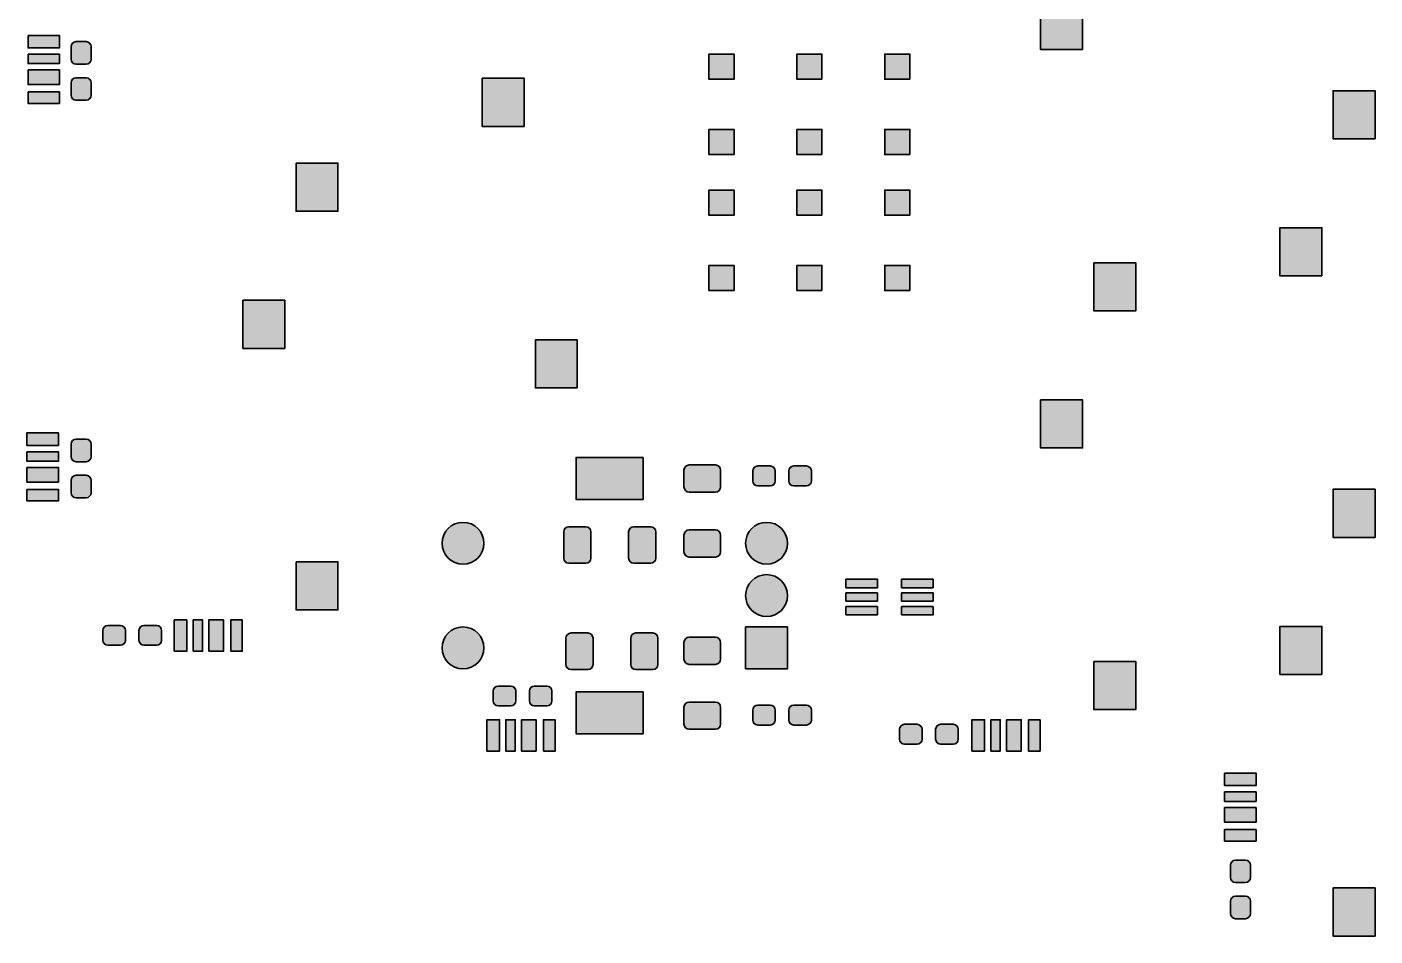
# Model space of a CAD drawing. Header units: inches. Extents: x 44 to 171, y 66 to 186.
# Drawn here: x 43.7 to 108, y 102.5 to 146 of the extents above; entities that cross this region are included whole.
import ezdxf

# ---------------------------------------------------------------- set-up
doc = ezdxf.new("R2010")
doc.units = ezdxf.units.IN
doc.header["$MEASUREMENT"] = 0
doc.layers.add('Layer 1', color=7, linetype='Continuous')

# ---------------------------------------------------------------- blocks, each defined once
blk = doc.blocks.new('block 42')
at = {"layer": 'Layer 1', "true_color": 0xffffff}
h = blk.add_hatch(color=7, dxfattribs=at)
h.dxf.hatch_style = 2
edge = h.paths.add_edge_path()
edge.add_spline(control_points=[(78.981, 122.309), (79.534, 122.309), (79.981, 121.861), (79.981, 121.309), (79.981, 120.756), (79.534, 120.309), (78.981, 120.309), (78.429, 120.309), (77.981, 120.756), (77.981, 121.309), (77.981, 121.861), (78.429, 122.309), (78.981, 122.309)], knot_values=[0, 0, 0, 0, 1, 1, 1, 2, 2, 2, 3, 3, 3, 4, 4, 4, 4], degree=3, periodic=1)
h = blk.add_hatch(color=7, dxfattribs=at)
h.dxf.hatch_style = 2
h.paths.add_polyline_path([(79.981, 117.309), (79.981, 115.309), (77.981, 115.309), (77.981, 117.309)])
at = {"layer": 'Layer 1', "color": 7, "lineweight": 35, "true_color": 0xffffff}
blk.add_lwpolyline([(79.981, 117.309), (79.981, 115.309), (77.981, 115.309), (77.981, 117.309), (79.981, 117.309)], dxfattribs=at)
blk.add_open_spline([(78.981, 122.309), (79.534, 122.309), (79.981, 121.861), (79.981, 121.309), (79.981, 120.756), (79.534, 120.309), (78.981, 120.309), (78.429, 120.309), (77.981, 120.756), (77.981, 121.309), (77.981, 121.861), (78.429, 122.309), (78.981, 122.309)], degree=3, knots=[0, 0, 0, 0, 1, 1, 1, 2, 2, 2, 3, 3, 3, 4, 4, 4, 4], dxfattribs=at)
blk = doc.blocks.new('block 43')
at = {"layer": 'Layer 1', "true_color": 0xffffff}
h = blk.add_hatch(color=7, dxfattribs=at)
h.dxf.hatch_style = 2
edge = h.paths.add_edge_path()
edge.add_spline(control_points=[(78.981, 119.809), (79.534, 119.809), (79.981, 119.361), (79.981, 118.809), (79.981, 118.256), (79.534, 117.809), (78.981, 117.809), (78.429, 117.809), (77.981, 118.256), (77.981, 118.809), (77.981, 119.361), (78.429, 119.809), (78.981, 119.809)], knot_values=[0, 0, 0, 0, 1, 1, 1, 2, 2, 2, 3, 3, 3, 4, 4, 4, 4], degree=3, periodic=1)
at = {"layer": 'Layer 1', "color": 7, "lineweight": 35, "true_color": 0xffffff}
blk.add_open_spline([(78.981, 119.809), (79.534, 119.809), (79.981, 119.361), (79.981, 118.809), (79.981, 118.256), (79.534, 117.809), (78.981, 117.809), (78.429, 117.809), (77.981, 118.256), (77.981, 118.809), (77.981, 119.361), (78.429, 119.809), (78.981, 119.809)], degree=3, knots=[0, 0, 0, 0, 1, 1, 1, 2, 2, 2, 3, 3, 3, 4, 4, 4, 4], dxfattribs=at)
blk = doc.blocks.new('block 44')
at = {"layer": 'Layer 1', "true_color": 0xffffff}
h = blk.add_hatch(color=7, dxfattribs=at)
h.dxf.hatch_style = 2
h.paths.add_polyline_path([(73.081, 125.409), (73.081, 123.409), (69.881, 123.409), (69.881, 125.409)])
h = blk.add_hatch(color=7, dxfattribs=at)
h.dxf.hatch_style = 2
edge = h.paths.add_edge_path()
edge.add_spline(control_points=[(64.481, 122.309), (65.034, 122.309), (65.481, 121.861), (65.481, 121.309), (65.481, 120.756), (65.034, 120.309), (64.481, 120.309), (63.929, 120.309), (63.481, 120.756), (63.481, 121.309), (63.481, 121.861), (63.929, 122.309), (64.481, 122.309)], knot_values=[0, 0, 0, 0, 1, 1, 1, 2, 2, 2, 3, 3, 3, 4, 4, 4, 4], degree=3, periodic=1)
h = blk.add_hatch(color=7, dxfattribs=at)
h.dxf.hatch_style = 2
h.paths.add_polyline_path([(73.081, 114.209), (73.081, 112.209), (69.881, 112.209), (69.881, 114.209)])
at = {"layer": 'Layer 1', "color": 7, "lineweight": 35, "true_color": 0xffffff}
for points in [[(73.081, 125.409), (73.081, 123.409), (69.881, 123.409), (69.881, 125.409), (73.081, 125.409)], [(73.081, 114.209), (73.081, 112.209), (69.881, 112.209), (69.881, 114.209), (73.081, 114.209)]]:
    blk.add_lwpolyline(points, dxfattribs=at)
blk.add_open_spline([(64.481, 122.309), (65.034, 122.309), (65.481, 121.861), (65.481, 121.309), (65.481, 120.756), (65.034, 120.309), (64.481, 120.309), (63.929, 120.309), (63.481, 120.756), (63.481, 121.309), (63.481, 121.861), (63.929, 122.309), (64.481, 122.309)], degree=3, knots=[0, 0, 0, 0, 1, 1, 1, 2, 2, 2, 3, 3, 3, 4, 4, 4, 4], dxfattribs=at)
blk = doc.blocks.new('block 45')
at = {"layer": 'Layer 1', "true_color": 0xffffff}
h = blk.add_hatch(color=7, dxfattribs=at)
h.dxf.hatch_style = 2
edge = h.paths.add_edge_path()
edge.add_spline(control_points=[(64.481, 117.309), (65.034, 117.309), (65.481, 116.861), (65.481, 116.309), (65.481, 115.756), (65.034, 115.309), (64.481, 115.309), (63.929, 115.309), (63.481, 115.756), (63.481, 116.309), (63.481, 116.861), (63.929, 117.309), (64.481, 117.309)], knot_values=[0, 0, 0, 0, 1, 1, 1, 2, 2, 2, 3, 3, 3, 4, 4, 4, 4], degree=3, periodic=1)
at = {"layer": 'Layer 1', "color": 7, "lineweight": 35, "true_color": 0xffffff}
blk.add_open_spline([(64.481, 117.309), (65.034, 117.309), (65.481, 116.861), (65.481, 116.309), (65.481, 115.756), (65.034, 115.309), (64.481, 115.309), (63.929, 115.309), (63.481, 115.756), (63.481, 116.309), (63.481, 116.861), (63.929, 117.309), (64.481, 117.309)], degree=3, knots=[0, 0, 0, 0, 1, 1, 1, 2, 2, 2, 3, 3, 3, 4, 4, 4, 4], dxfattribs=at)
blk = doc.blocks.new('block 50')
at = {"layer": 'Layer 1', "true_color": 0xffffff}
h = blk.add_hatch(color=7, dxfattribs=at)
h.dxf.hatch_style = 2
h.paths.add_polyline_path([(92.071, 147.213), (94.071, 147.213), (94.071, 144.913), (92.071, 144.913)])
h = blk.add_hatch(color=7, dxfattribs=at)
h.dxf.hatch_style = 2
h.paths.add_polyline_path([(94.611, 134.713), (96.611, 134.713), (96.611, 132.413), (94.611, 132.413)])
at = {"layer": 'Layer 1', "color": 7, "lineweight": 35, "true_color": 0xffffff}
for points in [[(92.071, 147.213), (94.071, 147.213), (94.071, 144.913), (92.071, 144.913), (92.071, 147.213)], [(94.611, 134.713), (96.611, 134.713), (96.611, 132.413), (94.611, 132.413), (94.611, 134.713)]]:
    blk.add_lwpolyline(points, dxfattribs=at)
blk = doc.blocks.new('block 56')
at = {"layer": 'Layer 1', "true_color": 0xffffff}
h = blk.add_hatch(color=7, dxfattribs=at)
h.dxf.hatch_style = 2
h.paths.add_polyline_path([(47.282, 117.145), (47.3, 117.236), (47.352, 117.313), (47.429, 117.365), (47.52, 117.383), (48.12, 117.383), (48.21, 117.365), (48.288, 117.313), (48.339, 117.236), (48.357, 117.145), (48.357, 116.67), (48.339, 116.58), (48.288, 116.502), (48.21, 116.451), (48.12, 116.433), (47.52, 116.433), (47.429, 116.451), (47.352, 116.502), (47.3, 116.58), (47.282, 116.67)])
h = blk.add_hatch(color=7, dxfattribs=at)
h.dxf.hatch_style = 2
h.paths.add_polyline_path([(49.007, 117.145), (49.025, 117.236), (49.077, 117.313), (49.154, 117.365), (49.245, 117.383), (49.845, 117.383), (49.935, 117.365), (50.013, 117.313), (50.064, 117.236), (50.082, 117.145), (50.082, 116.67), (50.064, 116.58), (50.013, 116.502), (49.935, 116.451), (49.845, 116.433), (49.245, 116.433), (49.154, 116.451), (49.077, 116.502), (49.025, 116.58), (49.007, 116.67)])
at = {"layer": 'Layer 1', "color": 7, "lineweight": 35, "true_color": 0xffffff}
for points in [[(47.282, 117.145), (47.3, 117.236), (47.352, 117.313), (47.429, 117.365), (47.52, 117.383), (48.12, 117.383), (48.21, 117.365), (48.288, 117.313), (48.339, 117.236), (48.357, 117.145), (48.357, 116.67), (48.339, 116.58), (48.288, 116.502), (48.21, 116.451), (48.12, 116.433), (47.52, 116.433), (47.429, 116.451), (47.352, 116.502), (47.3, 116.58), (47.282, 116.67), (47.282, 117.145)], [(49.007, 117.145), (49.025, 117.236), (49.077, 117.313), (49.154, 117.365), (49.245, 117.383), (49.845, 117.383), (49.935, 117.365), (50.013, 117.313), (50.064, 117.236), (50.082, 117.145), (50.082, 116.67), (50.064, 116.58), (50.013, 116.502), (49.935, 116.451), (49.845, 116.433), (49.245, 116.433), (49.154, 116.451), (49.077, 116.502), (49.025, 116.58), (49.007, 116.67), (49.007, 117.145)]]:
    blk.add_lwpolyline(points, dxfattribs=at)
blk = doc.blocks.new('block 57')
at = {"layer": 'Layer 1', "true_color": 0xffffff}
h = blk.add_hatch(color=7, dxfattribs=at)
h.dxf.hatch_style = 2
h.paths.add_polyline_path([(85.827, 136.988), (84.627, 136.988), (84.627, 138.188), (85.827, 138.188)])
h = blk.add_hatch(color=7, dxfattribs=at)
h.dxf.hatch_style = 2
h.paths.add_polyline_path([(85.827, 133.388), (84.627, 133.388), (84.627, 134.588), (85.827, 134.588)])
at = {"layer": 'Layer 1', "color": 7, "lineweight": 35, "true_color": 0xffffff}
for points in [[(85.827, 136.988), (84.627, 136.988), (84.627, 138.188), (85.827, 138.188), (85.827, 136.988)], [(85.827, 133.388), (84.627, 133.388), (84.627, 134.588), (85.827, 134.588), (85.827, 133.388)]]:
    blk.add_lwpolyline(points, dxfattribs=at)
blk = doc.blocks.new('block 61')
at = {"layer": 'Layer 1', "true_color": 0xffffff}
h = blk.add_hatch(color=7, dxfattribs=at)
h.dxf.hatch_style = 2
h.paths.add_polyline_path([(43.656, 126.583), (45.156, 126.583), (45.156, 125.983), (43.656, 125.983)])
h = blk.add_hatch(color=7, dxfattribs=at)
h.dxf.hatch_style = 2
h.paths.add_polyline_path([(43.656, 125.682), (45.156, 125.682), (45.156, 125.232), (43.656, 125.232)])
h = blk.add_hatch(color=7, dxfattribs=at)
h.dxf.hatch_style = 2
h.paths.add_polyline_path([(43.656, 124.933), (45.156, 124.933), (45.156, 124.233), (43.656, 124.233)])
h = blk.add_hatch(color=7, dxfattribs=at)
h.dxf.hatch_style = 2
h.paths.add_polyline_path([(43.656, 123.883), (45.156, 123.883), (45.156, 123.333), (43.656, 123.333)])
at = {"layer": 'Layer 1', "color": 7, "lineweight": 35, "true_color": 0xffffff}
for points in [[(43.656, 126.583), (45.156, 126.583), (45.156, 125.983), (43.656, 125.983), (43.656, 126.583)], [(43.656, 125.682), (45.156, 125.682), (45.156, 125.232), (43.656, 125.232), (43.656, 125.682)], [(43.656, 124.933), (45.156, 124.933), (45.156, 124.233), (43.656, 124.233), (43.656, 124.933)], [(43.656, 123.883), (45.156, 123.883), (45.156, 123.333), (43.656, 123.333), (43.656, 123.883)]]:
    blk.add_lwpolyline(points, dxfattribs=at)
blk = doc.blocks.new('block 65')
at = {"layer": 'Layer 1', "true_color": 0xffffff}
h = blk.add_hatch(color=7, dxfattribs=at)
h.dxf.hatch_style = 2
h.paths.add_polyline_path([(85.827, 143.488), (84.627, 143.488), (84.627, 144.688), (85.827, 144.688)])
h = blk.add_hatch(color=7, dxfattribs=at)
h.dxf.hatch_style = 2
h.paths.add_polyline_path([(85.827, 139.888), (84.627, 139.888), (84.627, 141.088), (85.827, 141.088)])
at = {"layer": 'Layer 1', "color": 7, "lineweight": 35, "true_color": 0xffffff}
for points in [[(85.827, 143.488), (84.627, 143.488), (84.627, 144.688), (85.827, 144.688), (85.827, 143.488)], [(85.827, 139.888), (84.627, 139.888), (84.627, 141.088), (85.827, 141.088), (85.827, 139.888)]]:
    blk.add_lwpolyline(points, dxfattribs=at)
blk = doc.blocks.new('block 72')
at = {"layer": 'Layer 1', "true_color": 0xffffff}
h = blk.add_hatch(color=7, dxfattribs=at)
h.dxf.hatch_style = 2
h.paths.add_polyline_path([(82.772, 119.187), (82.772, 119.587), (84.272, 119.587), (84.272, 119.187)])
h = blk.add_hatch(color=7, dxfattribs=at)
h.dxf.hatch_style = 2
h.paths.add_polyline_path([(85.432, 119.187), (85.432, 119.587), (86.932, 119.587), (86.932, 119.187)])
h = blk.add_hatch(color=7, dxfattribs=at)
h.dxf.hatch_style = 2
h.paths.add_polyline_path([(82.772, 118.537), (82.772, 118.937), (84.272, 118.937), (84.272, 118.537)])
h = blk.add_hatch(color=7, dxfattribs=at)
h.dxf.hatch_style = 2
h.paths.add_polyline_path([(85.432, 118.537), (85.432, 118.937), (86.932, 118.937), (86.932, 118.537)])
h = blk.add_hatch(color=7, dxfattribs=at)
h.dxf.hatch_style = 2
h.paths.add_polyline_path([(82.772, 117.887), (82.772, 118.287), (84.272, 118.287), (84.272, 117.887)])
h = blk.add_hatch(color=7, dxfattribs=at)
h.dxf.hatch_style = 2
h.paths.add_polyline_path([(85.432, 117.887), (85.432, 118.287), (86.932, 118.287), (86.932, 117.887)])
at = {"layer": 'Layer 1', "color": 7, "lineweight": 35, "true_color": 0xffffff}
for points in [[(82.772, 119.187), (82.772, 119.587), (84.272, 119.587), (84.272, 119.187), (82.772, 119.187)], [(85.432, 119.187), (85.432, 119.587), (86.932, 119.587), (86.932, 119.187), (85.432, 119.187)], [(82.772, 118.537), (82.772, 118.937), (84.272, 118.937), (84.272, 118.537), (82.772, 118.537)], [(85.432, 118.537), (85.432, 118.937), (86.932, 118.937), (86.932, 118.537), (85.432, 118.537)], [(82.772, 117.887), (82.772, 118.287), (84.272, 118.287), (84.272, 117.887), (82.772, 117.887)], [(85.432, 117.887), (85.432, 118.287), (86.932, 118.287), (86.932, 117.887), (85.432, 117.887)]]:
    blk.add_lwpolyline(points, dxfattribs=at)
blk = doc.blocks.new('block 79')
at = {"layer": 'Layer 1', "true_color": 0xffffff}
h = blk.add_hatch(color=7, dxfattribs=at)
h.dxf.hatch_style = 2
h.paths.add_polyline_path([(46.481, 126.284), (46.572, 126.265), (46.649, 126.214), (46.701, 126.137), (46.719, 126.046), (46.719, 125.446), (46.701, 125.355), (46.649, 125.278), (46.572, 125.227), (46.481, 125.208), (46.006, 125.208), (45.915, 125.227), (45.838, 125.278), (45.787, 125.355), (45.769, 125.446), (45.769, 126.046), (45.787, 126.137), (45.838, 126.214), (45.915, 126.265), (46.006, 126.284)])
h = blk.add_hatch(color=7, dxfattribs=at)
h.dxf.hatch_style = 2
h.paths.add_polyline_path([(46.481, 124.558), (46.572, 124.54), (46.649, 124.489), (46.701, 124.412), (46.719, 124.321), (46.719, 123.721), (46.701, 123.63), (46.649, 123.553), (46.572, 123.502), (46.481, 123.484), (46.006, 123.484), (45.915, 123.502), (45.838, 123.553), (45.787, 123.63), (45.769, 123.721), (45.769, 124.321), (45.787, 124.412), (45.838, 124.489), (45.915, 124.54), (46.006, 124.558)])
at = {"layer": 'Layer 1', "color": 7, "lineweight": 35, "true_color": 0xffffff}
for points in [[(46.481, 126.284), (46.572, 126.265), (46.649, 126.214), (46.701, 126.137), (46.719, 126.046), (46.719, 125.446), (46.701, 125.355), (46.649, 125.278), (46.572, 125.227), (46.481, 125.208), (46.006, 125.208), (45.915, 125.227), (45.838, 125.278), (45.787, 125.355), (45.769, 125.446), (45.769, 126.046), (45.787, 126.137), (45.838, 126.214), (45.915, 126.265), (46.006, 126.284), (46.481, 126.284)], [(46.481, 124.558), (46.572, 124.54), (46.649, 124.489), (46.701, 124.412), (46.719, 124.321), (46.719, 123.721), (46.701, 123.63), (46.649, 123.553), (46.572, 123.502), (46.481, 123.484), (46.006, 123.484), (45.915, 123.502), (45.838, 123.553), (45.787, 123.63), (45.769, 123.721), (45.769, 124.321), (45.787, 124.412), (45.838, 124.489), (45.915, 124.54), (46.006, 124.558), (46.481, 124.558)]]:
    blk.add_lwpolyline(points, dxfattribs=at)
blk = doc.blocks.new('block 81')
at = {"layer": 'Layer 1', "true_color": 0xffffff}
h = blk.add_hatch(color=7, dxfattribs=at)
h.dxf.hatch_style = 2
h.paths.add_polyline_path([(92.071, 128.163), (94.071, 128.163), (94.071, 125.863), (92.071, 125.863)])
h = blk.add_hatch(color=7, dxfattribs=at)
h.dxf.hatch_style = 2
h.paths.add_polyline_path([(94.611, 115.663), (96.611, 115.663), (96.611, 113.363), (94.611, 113.363)])
at = {"layer": 'Layer 1', "color": 7, "lineweight": 35, "true_color": 0xffffff}
for points in [[(92.071, 128.163), (94.071, 128.163), (94.071, 125.863), (92.071, 125.863), (92.071, 128.163)], [(94.611, 115.663), (96.611, 115.663), (96.611, 113.363), (94.611, 113.363), (94.611, 115.663)]]:
    blk.add_lwpolyline(points, dxfattribs=at)
blk = doc.blocks.new('block 82')
at = {"layer": 'Layer 1', "true_color": 0xffffff}
h = blk.add_hatch(color=7, dxfattribs=at)
h.dxf.hatch_style = 2
h.paths.add_polyline_path([(67.401, 141.231), (65.401, 141.231), (65.401, 143.531), (67.401, 143.531)])
h = blk.add_hatch(color=7, dxfattribs=at)
h.dxf.hatch_style = 2
h.paths.add_polyline_path([(69.941, 128.731), (67.941, 128.731), (67.941, 131.031), (69.941, 131.031)])
at = {"layer": 'Layer 1', "color": 7, "lineweight": 35, "true_color": 0xffffff}
for points in [[(67.401, 141.231), (65.401, 141.231), (65.401, 143.531), (67.401, 143.531), (67.401, 141.231)], [(69.941, 128.731), (67.941, 128.731), (67.941, 131.031), (69.941, 131.031), (69.941, 128.731)]]:
    blk.add_lwpolyline(points, dxfattribs=at)
blk = doc.blocks.new('block 85')
at = {"layer": 'Layer 1', "true_color": 0xffffff}
h = blk.add_hatch(color=7, dxfattribs=at)
h.dxf.hatch_style = 2
h.paths.add_polyline_path([(101.378, 105.093), (101.287, 105.111), (101.21, 105.162), (101.159, 105.239), (101.141, 105.33), (101.141, 105.93), (101.159, 106.021), (101.21, 106.098), (101.287, 106.15), (101.378, 106.168), (101.853, 106.168), (101.944, 106.15), (102.021, 106.098), (102.073, 106.021), (102.091, 105.93), (102.091, 105.33), (102.073, 105.239), (102.021, 105.162), (101.944, 105.111), (101.853, 105.093)])
h = blk.add_hatch(color=7, dxfattribs=at)
h.dxf.hatch_style = 2
h.paths.add_polyline_path([(101.378, 103.368), (101.287, 103.386), (101.21, 103.437), (101.159, 103.514), (101.141, 103.605), (101.141, 104.205), (101.159, 104.296), (101.21, 104.373), (101.287, 104.425), (101.378, 104.443), (101.853, 104.443), (101.944, 104.425), (102.021, 104.373), (102.073, 104.296), (102.091, 104.205), (102.091, 103.605), (102.073, 103.514), (102.021, 103.437), (101.944, 103.386), (101.853, 103.368)])
at = {"layer": 'Layer 1', "color": 7, "lineweight": 35, "true_color": 0xffffff}
for points in [[(101.378, 105.093), (101.287, 105.111), (101.21, 105.162), (101.159, 105.239), (101.141, 105.33), (101.141, 105.93), (101.159, 106.021), (101.21, 106.098), (101.287, 106.15), (101.378, 106.168), (101.853, 106.168), (101.944, 106.15), (102.021, 106.098), (102.073, 106.021), (102.091, 105.93), (102.091, 105.33), (102.073, 105.239), (102.021, 105.162), (101.944, 105.111), (101.853, 105.093), (101.378, 105.093)], [(101.378, 103.368), (101.287, 103.386), (101.21, 103.437), (101.159, 103.514), (101.141, 103.605), (101.141, 104.205), (101.159, 104.296), (101.21, 104.373), (101.287, 104.425), (101.378, 104.443), (101.853, 104.443), (101.944, 104.425), (102.021, 104.373), (102.073, 104.296), (102.091, 104.205), (102.091, 103.605), (102.073, 103.514), (102.021, 103.437), (101.944, 103.386), (101.853, 103.368), (101.378, 103.368)]]:
    blk.add_lwpolyline(points, dxfattribs=at)
blk = doc.blocks.new('block 87')
at = {"layer": 'Layer 1', "true_color": 0xffffff}
h = blk.add_hatch(color=7, dxfattribs=at)
h.dxf.hatch_style = 2
h.paths.add_polyline_path([(50.691, 116.149), (50.691, 117.649), (51.291, 117.649), (51.291, 116.149)])
h = blk.add_hatch(color=7, dxfattribs=at)
h.dxf.hatch_style = 2
h.paths.add_polyline_path([(51.592, 116.149), (51.592, 117.649), (52.042, 117.649), (52.042, 116.149)])
h = blk.add_hatch(color=7, dxfattribs=at)
h.dxf.hatch_style = 2
h.paths.add_polyline_path([(52.341, 116.149), (52.341, 117.649), (53.041, 117.649), (53.041, 116.149)])
h = blk.add_hatch(color=7, dxfattribs=at)
h.dxf.hatch_style = 2
h.paths.add_polyline_path([(53.391, 116.149), (53.391, 117.649), (53.941, 117.649), (53.941, 116.149)])
at = {"layer": 'Layer 1', "color": 7, "lineweight": 35, "true_color": 0xffffff}
for points in [[(50.691, 116.149), (50.691, 117.649), (51.291, 117.649), (51.291, 116.149), (50.691, 116.149)], [(51.592, 116.149), (51.592, 117.649), (52.042, 117.649), (52.042, 116.149), (51.592, 116.149)], [(52.341, 116.149), (52.341, 117.649), (53.041, 117.649), (53.041, 116.149), (52.341, 116.149)], [(53.391, 116.149), (53.391, 117.649), (53.941, 117.649), (53.941, 116.149), (53.391, 116.149)]]:
    blk.add_lwpolyline(points, dxfattribs=at)
blk = doc.blocks.new('block 88')
at = {"layer": 'Layer 1', "true_color": 0xffffff}
h = blk.add_hatch(color=7, dxfattribs=at)
h.dxf.hatch_style = 2
h.paths.add_polyline_path([(77.427, 143.488), (76.227, 143.488), (76.227, 144.688), (77.427, 144.688)])
h = blk.add_hatch(color=7, dxfattribs=at)
h.dxf.hatch_style = 2
h.paths.add_polyline_path([(77.427, 139.888), (76.227, 139.888), (76.227, 141.088), (77.427, 141.088)])
at = {"layer": 'Layer 1', "color": 7, "lineweight": 35, "true_color": 0xffffff}
for points in [[(77.427, 143.488), (76.227, 143.488), (76.227, 144.688), (77.427, 144.688), (77.427, 143.488)], [(77.427, 139.888), (76.227, 139.888), (76.227, 141.088), (77.427, 141.088), (77.427, 139.888)]]:
    blk.add_lwpolyline(points, dxfattribs=at)
blk = doc.blocks.new('block 89')
at = {"layer": 'Layer 1', "true_color": 0xffffff}
h = blk.add_hatch(color=7, dxfattribs=at)
h.dxf.hatch_style = 2
h.paths.add_polyline_path([(69.393, 116.771), (69.412, 116.867), (69.466, 116.948), (69.547, 117.002), (69.643, 117.021), (70.443, 117.021), (70.539, 117.002), (70.62, 116.948), (70.674, 116.867), (70.693, 116.771), (70.693, 115.521), (70.674, 115.425), (70.62, 115.344), (70.539, 115.29), (70.443, 115.271), (69.643, 115.271), (69.547, 115.29), (69.466, 115.344), (69.412, 115.425), (69.393, 115.521)])
h = blk.add_hatch(color=7, dxfattribs=at)
h.dxf.hatch_style = 2
h.paths.add_polyline_path([(72.493, 116.771), (72.512, 116.867), (72.566, 116.948), (72.647, 117.002), (72.743, 117.021), (73.543, 117.021), (73.639, 117.002), (73.72, 116.948), (73.774, 116.867), (73.793, 116.771), (73.793, 115.521), (73.774, 115.425), (73.72, 115.344), (73.639, 115.29), (73.543, 115.271), (72.743, 115.271), (72.647, 115.29), (72.566, 115.344), (72.512, 115.425), (72.493, 115.521)])
at = {"layer": 'Layer 1', "color": 7, "lineweight": 35, "true_color": 0xffffff}
for points in [[(69.393, 116.771), (69.412, 116.867), (69.466, 116.948), (69.547, 117.002), (69.643, 117.021), (70.443, 117.021), (70.539, 117.002), (70.62, 116.948), (70.674, 116.867), (70.693, 116.771), (70.693, 115.521), (70.674, 115.425), (70.62, 115.344), (70.539, 115.29), (70.443, 115.271), (69.643, 115.271), (69.547, 115.29), (69.466, 115.344), (69.412, 115.425), (69.393, 115.521), (69.393, 116.771)], [(72.493, 116.771), (72.512, 116.867), (72.566, 116.948), (72.647, 117.002), (72.743, 117.021), (73.543, 117.021), (73.639, 117.002), (73.72, 116.948), (73.774, 116.867), (73.793, 116.771), (73.793, 115.521), (73.774, 115.425), (73.72, 115.344), (73.639, 115.29), (73.543, 115.271), (72.743, 115.271), (72.647, 115.29), (72.566, 115.344), (72.512, 115.425), (72.493, 115.521), (72.493, 116.771)]]:
    blk.add_lwpolyline(points, dxfattribs=at)
blk = doc.blocks.new('block 92')
at = {"layer": 'Layer 1', "true_color": 0xffffff}
h = blk.add_hatch(color=7, dxfattribs=at)
h.dxf.hatch_style = 2
h.paths.add_polyline_path([(65.926, 114.25), (65.944, 114.341), (65.995, 114.418), (66.072, 114.469), (66.163, 114.487), (66.763, 114.487), (66.854, 114.469), (66.931, 114.418), (66.983, 114.341), (67.001, 114.25), (67.001, 113.775), (66.983, 113.684), (66.931, 113.607), (66.854, 113.555), (66.763, 113.537), (66.163, 113.537), (66.072, 113.555), (65.995, 113.607), (65.944, 113.684), (65.926, 113.775)])
h = blk.add_hatch(color=7, dxfattribs=at)
h.dxf.hatch_style = 2
h.paths.add_polyline_path([(67.651, 114.25), (67.669, 114.341), (67.72, 114.418), (67.797, 114.469), (67.888, 114.487), (68.488, 114.487), (68.579, 114.469), (68.656, 114.418), (68.708, 114.341), (68.726, 114.25), (68.726, 113.775), (68.708, 113.684), (68.656, 113.607), (68.579, 113.555), (68.488, 113.537), (67.888, 113.537), (67.797, 113.555), (67.72, 113.607), (67.669, 113.684), (67.651, 113.775)])
at = {"layer": 'Layer 1', "color": 7, "lineweight": 35, "true_color": 0xffffff}
for points in [[(65.926, 114.25), (65.944, 114.341), (65.995, 114.418), (66.072, 114.469), (66.163, 114.487), (66.763, 114.487), (66.854, 114.469), (66.931, 114.418), (66.983, 114.341), (67.001, 114.25), (67.001, 113.775), (66.983, 113.684), (66.931, 113.607), (66.854, 113.555), (66.763, 113.537), (66.163, 113.537), (66.072, 113.555), (65.995, 113.607), (65.944, 113.684), (65.926, 113.775), (65.926, 114.25)], [(67.651, 114.25), (67.669, 114.341), (67.72, 114.418), (67.797, 114.469), (67.888, 114.487), (68.488, 114.487), (68.579, 114.469), (68.656, 114.418), (68.708, 114.341), (68.726, 114.25), (68.726, 113.775), (68.708, 113.684), (68.656, 113.607), (68.579, 113.555), (68.488, 113.537), (67.888, 113.537), (67.797, 113.555), (67.72, 113.607), (67.669, 113.684), (67.651, 113.775), (67.651, 114.25)]]:
    blk.add_lwpolyline(points, dxfattribs=at)
blk = doc.blocks.new('block 93')
at = {"layer": 'Layer 1', "true_color": 0xffffff}
h = blk.add_hatch(color=7, dxfattribs=at)
h.dxf.hatch_style = 2
h.paths.add_polyline_path([(46.481, 145.283), (46.572, 145.265), (46.649, 145.213), (46.701, 145.136), (46.719, 145.045), (46.719, 144.445), (46.701, 144.354), (46.649, 144.277), (46.572, 144.226), (46.481, 144.208), (46.006, 144.208), (45.915, 144.226), (45.838, 144.277), (45.787, 144.354), (45.769, 144.445), (45.769, 145.045), (45.787, 145.136), (45.838, 145.213), (45.915, 145.265), (46.006, 145.283)])
h = blk.add_hatch(color=7, dxfattribs=at)
h.dxf.hatch_style = 2
h.paths.add_polyline_path([(46.481, 143.558), (46.572, 143.54), (46.649, 143.488), (46.701, 143.411), (46.719, 143.32), (46.719, 142.72), (46.701, 142.629), (46.649, 142.552), (46.572, 142.501), (46.481, 142.483), (46.006, 142.483), (45.915, 142.501), (45.838, 142.552), (45.787, 142.629), (45.769, 142.72), (45.769, 143.32), (45.787, 143.411), (45.838, 143.488), (45.915, 143.54), (46.006, 143.558)])
at = {"layer": 'Layer 1', "color": 7, "lineweight": 35, "true_color": 0xffffff}
for points in [[(46.481, 145.283), (46.572, 145.265), (46.649, 145.213), (46.701, 145.136), (46.719, 145.045), (46.719, 144.445), (46.701, 144.354), (46.649, 144.277), (46.572, 144.226), (46.481, 144.208), (46.006, 144.208), (45.915, 144.226), (45.838, 144.277), (45.787, 144.354), (45.769, 144.445), (45.769, 145.045), (45.787, 145.136), (45.838, 145.213), (45.915, 145.265), (46.006, 145.283), (46.481, 145.283)], [(46.481, 143.558), (46.572, 143.54), (46.649, 143.488), (46.701, 143.411), (46.719, 143.32), (46.719, 142.72), (46.701, 142.629), (46.649, 142.552), (46.572, 142.501), (46.481, 142.483), (46.006, 142.483), (45.915, 142.501), (45.838, 142.552), (45.787, 142.629), (45.769, 142.72), (45.769, 143.32), (45.787, 143.411), (45.838, 143.488), (45.915, 143.54), (46.006, 143.558), (46.481, 143.558)]]:
    blk.add_lwpolyline(points, dxfattribs=at)
blk = doc.blocks.new('block 97')
at = {"layer": 'Layer 1', "true_color": 0xffffff}
h = blk.add_hatch(color=7, dxfattribs=at)
h.dxf.hatch_style = 2
h.paths.add_polyline_path([(88.791, 111.374), (88.791, 112.874), (89.391, 112.874), (89.391, 111.374)])
h = blk.add_hatch(color=7, dxfattribs=at)
h.dxf.hatch_style = 2
h.paths.add_polyline_path([(89.692, 111.374), (89.692, 112.874), (90.142, 112.874), (90.142, 111.374)])
h = blk.add_hatch(color=7, dxfattribs=at)
h.dxf.hatch_style = 2
h.paths.add_polyline_path([(90.441, 111.374), (90.441, 112.874), (91.141, 112.874), (91.141, 111.374)])
h = blk.add_hatch(color=7, dxfattribs=at)
h.dxf.hatch_style = 2
h.paths.add_polyline_path([(91.491, 111.374), (91.491, 112.874), (92.041, 112.874), (92.041, 111.374)])
at = {"layer": 'Layer 1', "color": 7, "lineweight": 35, "true_color": 0xffffff}
for points in [[(88.791, 111.374), (88.791, 112.874), (89.391, 112.874), (89.391, 111.374), (88.791, 111.374)], [(89.692, 111.374), (89.692, 112.874), (90.142, 112.874), (90.142, 111.374), (89.692, 111.374)], [(90.441, 111.374), (90.441, 112.874), (91.141, 112.874), (91.141, 111.374), (90.441, 111.374)], [(91.491, 111.374), (91.491, 112.874), (92.041, 112.874), (92.041, 111.374), (91.491, 111.374)]]:
    blk.add_lwpolyline(points, dxfattribs=at)
blk = doc.blocks.new('block 102')
at = {"layer": 'Layer 1', "true_color": 0xffffff}
h = blk.add_hatch(color=7, dxfattribs=at)
h.dxf.hatch_style = 2
h.paths.add_polyline_path([(75.286, 123.752), (75.19, 123.771), (75.109, 123.825), (75.055, 123.906), (75.036, 124.002), (75.036, 124.802), (75.055, 124.897), (75.109, 124.978), (75.19, 125.032), (75.286, 125.052), (76.536, 125.052), (76.632, 125.032), (76.713, 124.978), (76.767, 124.897), (76.786, 124.802), (76.786, 124.002), (76.767, 123.906), (76.713, 123.825), (76.632, 123.771), (76.536, 123.752)])
h = blk.add_hatch(color=7, dxfattribs=at)
h.dxf.hatch_style = 2
h.paths.add_polyline_path([(75.286, 120.652), (75.19, 120.671), (75.109, 120.725), (75.055, 120.806), (75.036, 120.902), (75.036, 121.702), (75.055, 121.797), (75.109, 121.878), (75.19, 121.932), (75.286, 121.952), (76.536, 121.952), (76.632, 121.932), (76.713, 121.878), (76.767, 121.797), (76.786, 121.702), (76.786, 120.902), (76.767, 120.806), (76.713, 120.725), (76.632, 120.671), (76.536, 120.652)])
at = {"layer": 'Layer 1', "color": 7, "lineweight": 35, "true_color": 0xffffff}
for points in [[(75.286, 123.752), (75.19, 123.771), (75.109, 123.825), (75.055, 123.906), (75.036, 124.002), (75.036, 124.802), (75.055, 124.897), (75.109, 124.978), (75.19, 125.032), (75.286, 125.052), (76.536, 125.052), (76.632, 125.032), (76.713, 124.978), (76.767, 124.897), (76.786, 124.802), (76.786, 124.002), (76.767, 123.906), (76.713, 123.825), (76.632, 123.771), (76.536, 123.752), (75.286, 123.752)], [(75.286, 120.652), (75.19, 120.671), (75.109, 120.725), (75.055, 120.806), (75.036, 120.902), (75.036, 121.702), (75.055, 121.797), (75.109, 121.878), (75.19, 121.932), (75.286, 121.952), (76.536, 121.952), (76.632, 121.932), (76.713, 121.878), (76.767, 121.797), (76.786, 121.702), (76.786, 120.902), (76.767, 120.806), (76.713, 120.725), (76.632, 120.671), (76.536, 120.652), (75.286, 120.652)]]:
    blk.add_lwpolyline(points, dxfattribs=at)
blk = doc.blocks.new('block 106')
at = {"layer": 'Layer 1', "true_color": 0xffffff}
h = blk.add_hatch(color=7, dxfattribs=at)
h.dxf.hatch_style = 2
h.paths.add_polyline_path([(69.291, 121.851), (69.31, 121.947), (69.365, 122.028), (69.446, 122.082), (69.541, 122.101), (70.341, 122.101), (70.437, 122.082), (70.518, 122.028), (70.572, 121.947), (70.591, 121.851), (70.591, 120.601), (70.572, 120.505), (70.518, 120.424), (70.437, 120.37), (70.341, 120.351), (69.541, 120.351), (69.446, 120.37), (69.365, 120.424), (69.31, 120.505), (69.291, 120.601)])
h = blk.add_hatch(color=7, dxfattribs=at)
h.dxf.hatch_style = 2
h.paths.add_polyline_path([(72.391, 121.851), (72.41, 121.947), (72.465, 122.028), (72.546, 122.082), (72.641, 122.101), (73.441, 122.101), (73.537, 122.082), (73.618, 122.028), (73.672, 121.947), (73.691, 121.851), (73.691, 120.601), (73.672, 120.505), (73.618, 120.424), (73.537, 120.37), (73.441, 120.351), (72.641, 120.351), (72.546, 120.37), (72.465, 120.424), (72.41, 120.505), (72.391, 120.601)])
at = {"layer": 'Layer 1', "color": 7, "lineweight": 35, "true_color": 0xffffff}
for points in [[(69.291, 121.851), (69.31, 121.947), (69.365, 122.028), (69.446, 122.082), (69.541, 122.101), (70.341, 122.101), (70.437, 122.082), (70.518, 122.028), (70.572, 121.947), (70.591, 121.851), (70.591, 120.601), (70.572, 120.505), (70.518, 120.424), (70.437, 120.37), (70.341, 120.351), (69.541, 120.351), (69.446, 120.37), (69.365, 120.424), (69.31, 120.505), (69.291, 120.601), (69.291, 121.851)], [(72.391, 121.851), (72.41, 121.947), (72.465, 122.028), (72.546, 122.082), (72.641, 122.101), (73.441, 122.101), (73.537, 122.082), (73.618, 122.028), (73.672, 121.947), (73.691, 121.851), (73.691, 120.601), (73.672, 120.505), (73.618, 120.424), (73.537, 120.37), (73.441, 120.351), (72.641, 120.351), (72.546, 120.37), (72.465, 120.424), (72.41, 120.505), (72.391, 120.601), (72.391, 121.851)]]:
    blk.add_lwpolyline(points, dxfattribs=at)
blk = doc.blocks.new('block 112')
at = {"layer": 'Layer 1', "true_color": 0xffffff}
h = blk.add_hatch(color=7, dxfattribs=at)
h.dxf.hatch_style = 2
h.paths.add_polyline_path([(81.627, 136.988), (80.427, 136.988), (80.427, 138.188), (81.627, 138.188)])
h = blk.add_hatch(color=7, dxfattribs=at)
h.dxf.hatch_style = 2
h.paths.add_polyline_path([(81.627, 133.388), (80.427, 133.388), (80.427, 134.588), (81.627, 134.588)])
at = {"layer": 'Layer 1', "color": 7, "lineweight": 35, "true_color": 0xffffff}
for points in [[(81.627, 136.988), (80.427, 136.988), (80.427, 138.188), (81.627, 138.188), (81.627, 136.988)], [(81.627, 133.388), (80.427, 133.388), (80.427, 134.588), (81.627, 134.588), (81.627, 133.388)]]:
    blk.add_lwpolyline(points, dxfattribs=at)
blk = doc.blocks.new('block 117')
at = {"layer": 'Layer 1', "true_color": 0xffffff}
h = blk.add_hatch(color=7, dxfattribs=at)
h.dxf.hatch_style = 2
h.paths.add_polyline_path([(53.971, 132.925), (55.971, 132.925), (55.971, 130.625), (53.971, 130.625)])
h = blk.add_hatch(color=7, dxfattribs=at)
h.dxf.hatch_style = 2
h.paths.add_polyline_path([(56.511, 120.425), (58.511, 120.425), (58.511, 118.125), (56.511, 118.125)])
at = {"layer": 'Layer 1', "color": 7, "lineweight": 35, "true_color": 0xffffff}
for points in [[(53.971, 132.925), (55.971, 132.925), (55.971, 130.625), (53.971, 130.625), (53.971, 132.925)], [(56.511, 120.425), (58.511, 120.425), (58.511, 118.125), (56.511, 118.125), (56.511, 120.425)]]:
    blk.add_lwpolyline(points, dxfattribs=at)
blk = doc.blocks.new('block 119')
at = {"layer": 'Layer 1', "true_color": 0xffffff}
h = blk.add_hatch(color=7, dxfattribs=at)
h.dxf.hatch_style = 2
h.paths.add_polyline_path([(76.536, 116.822), (76.632, 116.803), (76.713, 116.749), (76.767, 116.668), (76.786, 116.572), (76.786, 115.772), (76.767, 115.676), (76.713, 115.595), (76.632, 115.541), (76.536, 115.522), (75.286, 115.522), (75.19, 115.541), (75.109, 115.595), (75.055, 115.676), (75.036, 115.772), (75.036, 116.572), (75.055, 116.668), (75.109, 116.749), (75.19, 116.803), (75.286, 116.822)])
h = blk.add_hatch(color=7, dxfattribs=at)
h.dxf.hatch_style = 2
h.paths.add_polyline_path([(76.536, 113.722), (76.632, 113.703), (76.713, 113.649), (76.767, 113.568), (76.786, 113.472), (76.786, 112.672), (76.767, 112.576), (76.713, 112.495), (76.632, 112.441), (76.536, 112.422), (75.286, 112.422), (75.19, 112.441), (75.109, 112.495), (75.055, 112.576), (75.036, 112.672), (75.036, 113.472), (75.055, 113.568), (75.109, 113.649), (75.19, 113.703), (75.286, 113.722)])
at = {"layer": 'Layer 1', "color": 7, "lineweight": 35, "true_color": 0xffffff}
for points in [[(76.536, 116.822), (76.632, 116.803), (76.713, 116.749), (76.767, 116.668), (76.786, 116.572), (76.786, 115.772), (76.767, 115.676), (76.713, 115.595), (76.632, 115.541), (76.536, 115.522), (75.286, 115.522), (75.19, 115.541), (75.109, 115.595), (75.055, 115.676), (75.036, 115.772), (75.036, 116.572), (75.055, 116.668), (75.109, 116.749), (75.19, 116.803), (75.286, 116.822), (76.536, 116.822)], [(76.536, 113.722), (76.632, 113.703), (76.713, 113.649), (76.767, 113.568), (76.786, 113.472), (76.786, 112.672), (76.767, 112.576), (76.713, 112.495), (76.632, 112.441), (76.536, 112.422), (75.286, 112.422), (75.19, 112.441), (75.109, 112.495), (75.055, 112.576), (75.036, 112.672), (75.036, 113.472), (75.055, 113.568), (75.109, 113.649), (75.19, 113.703), (75.286, 113.722), (76.536, 113.722)]]:
    blk.add_lwpolyline(points, dxfattribs=at)
blk = doc.blocks.new('block 120')
at = {"layer": 'Layer 1', "true_color": 0xffffff}
h = blk.add_hatch(color=7, dxfattribs=at)
h.dxf.hatch_style = 2
h.paths.add_polyline_path([(43.707, 145.582), (45.207, 145.582), (45.207, 144.982), (43.707, 144.982)])
h = blk.add_hatch(color=7, dxfattribs=at)
h.dxf.hatch_style = 2
h.paths.add_polyline_path([(43.707, 144.681), (45.207, 144.681), (45.207, 144.231), (43.707, 144.231)])
h = blk.add_hatch(color=7, dxfattribs=at)
h.dxf.hatch_style = 2
h.paths.add_polyline_path([(43.707, 143.932), (45.207, 143.932), (45.207, 143.232), (43.707, 143.232)])
h = blk.add_hatch(color=7, dxfattribs=at)
h.dxf.hatch_style = 2
h.paths.add_polyline_path([(43.707, 142.882), (45.207, 142.882), (45.207, 142.332), (43.707, 142.332)])
at = {"layer": 'Layer 1', "color": 7, "lineweight": 35, "true_color": 0xffffff}
for points in [[(43.707, 145.582), (45.207, 145.582), (45.207, 144.982), (43.707, 144.982), (43.707, 145.582)], [(43.707, 144.681), (45.207, 144.681), (45.207, 144.231), (43.707, 144.231), (43.707, 144.681)], [(43.707, 143.932), (45.207, 143.932), (45.207, 143.232), (43.707, 143.232), (43.707, 143.932)], [(43.707, 142.882), (45.207, 142.882), (45.207, 142.332), (43.707, 142.332), (43.707, 142.882)]]:
    blk.add_lwpolyline(points, dxfattribs=at)
blk = doc.blocks.new('block 122')
at = {"layer": 'Layer 1', "true_color": 0xffffff}
h = blk.add_hatch(color=7, dxfattribs=at)
h.dxf.hatch_style = 2
h.paths.add_polyline_path([(78.321, 113.335), (78.339, 113.426), (78.39, 113.503), (78.468, 113.555), (78.558, 113.573), (79.158, 113.573), (79.249, 113.555), (79.326, 113.503), (79.378, 113.426), (79.396, 113.335), (79.396, 112.86), (79.378, 112.77), (79.326, 112.692), (79.249, 112.641), (79.158, 112.623), (78.558, 112.623), (78.468, 112.641), (78.39, 112.692), (78.339, 112.77), (78.321, 112.86)])
h = blk.add_hatch(color=7, dxfattribs=at)
h.dxf.hatch_style = 2
h.paths.add_polyline_path([(80.046, 113.335), (80.064, 113.426), (80.115, 113.503), (80.193, 113.555), (80.283, 113.573), (80.883, 113.573), (80.974, 113.555), (81.051, 113.503), (81.103, 113.426), (81.121, 113.335), (81.121, 112.86), (81.103, 112.77), (81.051, 112.692), (80.974, 112.641), (80.883, 112.623), (80.283, 112.623), (80.193, 112.641), (80.115, 112.692), (80.064, 112.77), (80.046, 112.86)])
at = {"layer": 'Layer 1', "color": 7, "lineweight": 35, "true_color": 0xffffff}
for points in [[(78.321, 113.335), (78.339, 113.426), (78.39, 113.503), (78.468, 113.555), (78.558, 113.573), (79.158, 113.573), (79.249, 113.555), (79.326, 113.503), (79.378, 113.426), (79.396, 113.335), (79.396, 112.86), (79.378, 112.77), (79.326, 112.692), (79.249, 112.641), (79.158, 112.623), (78.558, 112.623), (78.468, 112.641), (78.39, 112.692), (78.339, 112.77), (78.321, 112.86), (78.321, 113.335)], [(80.046, 113.335), (80.064, 113.426), (80.115, 113.503), (80.193, 113.555), (80.283, 113.573), (80.883, 113.573), (80.974, 113.555), (81.051, 113.503), (81.103, 113.426), (81.121, 113.335), (81.121, 112.86), (81.103, 112.77), (81.051, 112.692), (80.974, 112.641), (80.883, 112.623), (80.283, 112.623), (80.193, 112.641), (80.115, 112.692), (80.064, 112.77), (80.046, 112.86), (80.046, 113.335)]]:
    blk.add_lwpolyline(points, dxfattribs=at)
blk = doc.blocks.new('block 126')
at = {"layer": 'Layer 1', "true_color": 0xffffff}
h = blk.add_hatch(color=7, dxfattribs=at)
h.dxf.hatch_style = 2
h.paths.add_polyline_path([(81.627, 143.488), (80.427, 143.488), (80.427, 144.688), (81.627, 144.688)])
h = blk.add_hatch(color=7, dxfattribs=at)
h.dxf.hatch_style = 2
h.paths.add_polyline_path([(81.627, 139.888), (80.427, 139.888), (80.427, 141.088), (81.627, 141.088)])
at = {"layer": 'Layer 1', "color": 7, "lineweight": 35, "true_color": 0xffffff}
for points in [[(81.627, 143.488), (80.427, 143.488), (80.427, 144.688), (81.627, 144.688), (81.627, 143.488)], [(81.627, 139.888), (80.427, 139.888), (80.427, 141.088), (81.627, 141.088), (81.627, 139.888)]]:
    blk.add_lwpolyline(points, dxfattribs=at)
blk = doc.blocks.new('block 128')
at = {"layer": 'Layer 1', "true_color": 0xffffff}
h = blk.add_hatch(color=7, dxfattribs=at)
h.dxf.hatch_style = 2
h.paths.add_polyline_path([(105.501, 115.038), (103.501, 115.038), (103.501, 117.338), (105.501, 117.338)])
h = blk.add_hatch(color=7, dxfattribs=at)
h.dxf.hatch_style = 2
h.paths.add_polyline_path([(108.041, 102.538), (106.041, 102.538), (106.041, 104.838), (108.041, 104.838)])
at = {"layer": 'Layer 1', "color": 7, "lineweight": 35, "true_color": 0xffffff}
for points in [[(105.501, 115.038), (103.501, 115.038), (103.501, 117.338), (105.501, 117.338), (105.501, 115.038)], [(108.041, 102.538), (106.041, 102.538), (106.041, 104.838), (108.041, 104.838), (108.041, 102.538)]]:
    blk.add_lwpolyline(points, dxfattribs=at)
blk = doc.blocks.new('block 129')
at = {"layer": 'Layer 1', "true_color": 0xffffff}
h = blk.add_hatch(color=7, dxfattribs=at)
h.dxf.hatch_style = 2
h.paths.add_polyline_path([(105.501, 153.138), (103.501, 153.138), (103.501, 155.438), (105.501, 155.438)])
h = blk.add_hatch(color=7, dxfattribs=at)
h.dxf.hatch_style = 2
h.paths.add_polyline_path([(108.041, 140.638), (106.041, 140.638), (106.041, 142.938), (108.041, 142.938)])
at = {"layer": 'Layer 1', "color": 7, "lineweight": 35, "true_color": 0xffffff}
for points in [[(105.501, 153.138), (103.501, 153.138), (103.501, 155.438), (105.501, 155.438), (105.501, 153.138)], [(108.041, 140.638), (106.041, 140.638), (106.041, 142.938), (108.041, 142.938), (108.041, 140.638)]]:
    blk.add_lwpolyline(points, dxfattribs=at)
blk = doc.blocks.new('block 130')
at = {"layer": 'Layer 1', "true_color": 0xffffff}
h = blk.add_hatch(color=7, dxfattribs=at)
h.dxf.hatch_style = 2
h.paths.add_polyline_path([(85.331, 112.421), (85.349, 112.512), (85.401, 112.589), (85.478, 112.64), (85.569, 112.659), (86.169, 112.659), (86.26, 112.64), (86.337, 112.589), (86.388, 112.512), (86.406, 112.421), (86.406, 111.946), (86.388, 111.855), (86.337, 111.778), (86.26, 111.727), (86.169, 111.709), (85.569, 111.709), (85.478, 111.727), (85.401, 111.778), (85.349, 111.855), (85.331, 111.946)])
h = blk.add_hatch(color=7, dxfattribs=at)
h.dxf.hatch_style = 2
h.paths.add_polyline_path([(87.056, 112.421), (87.074, 112.512), (87.126, 112.589), (87.203, 112.64), (87.294, 112.659), (87.894, 112.659), (87.985, 112.64), (88.062, 112.589), (88.113, 112.512), (88.131, 112.421), (88.131, 111.946), (88.113, 111.855), (88.062, 111.778), (87.985, 111.727), (87.894, 111.709), (87.294, 111.709), (87.203, 111.727), (87.126, 111.778), (87.074, 111.855), (87.056, 111.946)])
at = {"layer": 'Layer 1', "color": 7, "lineweight": 35, "true_color": 0xffffff}
for points in [[(85.331, 112.421), (85.349, 112.512), (85.401, 112.589), (85.478, 112.64), (85.569, 112.659), (86.169, 112.659), (86.26, 112.64), (86.337, 112.589), (86.388, 112.512), (86.406, 112.421), (86.406, 111.946), (86.388, 111.855), (86.337, 111.778), (86.26, 111.727), (86.169, 111.709), (85.569, 111.709), (85.478, 111.727), (85.401, 111.778), (85.349, 111.855), (85.331, 111.946), (85.331, 112.421)], [(87.056, 112.421), (87.074, 112.512), (87.126, 112.589), (87.203, 112.64), (87.294, 112.659), (87.894, 112.659), (87.985, 112.64), (88.062, 112.589), (88.113, 112.512), (88.131, 112.421), (88.131, 111.946), (88.113, 111.855), (88.062, 111.778), (87.985, 111.727), (87.894, 111.709), (87.294, 111.709), (87.203, 111.727), (87.126, 111.778), (87.074, 111.855), (87.056, 111.946), (87.056, 112.421)]]:
    blk.add_lwpolyline(points, dxfattribs=at)
blk = doc.blocks.new('block 136')
at = {"layer": 'Layer 1', "true_color": 0xffffff}
h = blk.add_hatch(color=7, dxfattribs=at)
h.dxf.hatch_style = 2
h.paths.add_polyline_path([(53.971, 151.975), (55.971, 151.975), (55.971, 149.675), (53.971, 149.675)])
h = blk.add_hatch(color=7, dxfattribs=at)
h.dxf.hatch_style = 2
h.paths.add_polyline_path([(56.511, 139.475), (58.511, 139.475), (58.511, 137.175), (56.511, 137.175)])
at = {"layer": 'Layer 1', "color": 7, "lineweight": 35, "true_color": 0xffffff}
for points in [[(53.971, 151.975), (55.971, 151.975), (55.971, 149.675), (53.971, 149.675), (53.971, 151.975)], [(56.511, 139.475), (58.511, 139.475), (58.511, 137.175), (56.511, 137.175), (56.511, 139.475)]]:
    blk.add_lwpolyline(points, dxfattribs=at)
blk = doc.blocks.new('block 138')
at = {"layer": 'Layer 1', "true_color": 0xffffff}
h = blk.add_hatch(color=7, dxfattribs=at)
h.dxf.hatch_style = 2
h.paths.add_polyline_path([(78.321, 124.765), (78.339, 124.856), (78.39, 124.933), (78.468, 124.985), (78.558, 125.003), (79.158, 125.003), (79.249, 124.985), (79.326, 124.933), (79.378, 124.856), (79.396, 124.765), (79.396, 124.29), (79.378, 124.2), (79.326, 124.122), (79.249, 124.071), (79.158, 124.053), (78.558, 124.053), (78.468, 124.071), (78.39, 124.122), (78.339, 124.2), (78.321, 124.29)])
h = blk.add_hatch(color=7, dxfattribs=at)
h.dxf.hatch_style = 2
h.paths.add_polyline_path([(80.046, 124.765), (80.064, 124.856), (80.115, 124.933), (80.193, 124.985), (80.283, 125.003), (80.883, 125.003), (80.974, 124.985), (81.051, 124.933), (81.103, 124.856), (81.121, 124.765), (81.121, 124.29), (81.103, 124.2), (81.051, 124.122), (80.974, 124.071), (80.883, 124.053), (80.283, 124.053), (80.193, 124.071), (80.115, 124.122), (80.064, 124.2), (80.046, 124.29)])
at = {"layer": 'Layer 1', "color": 7, "lineweight": 35, "true_color": 0xffffff}
for points in [[(78.321, 124.765), (78.339, 124.856), (78.39, 124.933), (78.468, 124.985), (78.558, 125.003), (79.158, 125.003), (79.249, 124.985), (79.326, 124.933), (79.378, 124.856), (79.396, 124.765), (79.396, 124.29), (79.378, 124.2), (79.326, 124.122), (79.249, 124.071), (79.158, 124.053), (78.558, 124.053), (78.468, 124.071), (78.39, 124.122), (78.339, 124.2), (78.321, 124.29), (78.321, 124.765)], [(80.046, 124.765), (80.064, 124.856), (80.115, 124.933), (80.193, 124.985), (80.283, 125.003), (80.883, 125.003), (80.974, 124.985), (81.051, 124.933), (81.103, 124.856), (81.121, 124.765), (81.121, 124.29), (81.103, 124.2), (81.051, 124.122), (80.974, 124.071), (80.883, 124.053), (80.283, 124.053), (80.193, 124.071), (80.115, 124.122), (80.064, 124.2), (80.046, 124.29), (80.046, 124.765)]]:
    blk.add_lwpolyline(points, dxfattribs=at)
blk = doc.blocks.new('block 139')
at = {"layer": 'Layer 1', "true_color": 0xffffff}
h = blk.add_hatch(color=7, dxfattribs=at)
h.dxf.hatch_style = 2
h.paths.add_polyline_path([(65.626, 111.374), (65.626, 112.874), (66.226, 112.874), (66.226, 111.374)])
h = blk.add_hatch(color=7, dxfattribs=at)
h.dxf.hatch_style = 2
h.paths.add_polyline_path([(66.527, 111.374), (66.527, 112.874), (66.977, 112.874), (66.977, 111.374)])
h = blk.add_hatch(color=7, dxfattribs=at)
h.dxf.hatch_style = 2
h.paths.add_polyline_path([(67.276, 111.374), (67.276, 112.874), (67.976, 112.874), (67.976, 111.374)])
h = blk.add_hatch(color=7, dxfattribs=at)
h.dxf.hatch_style = 2
h.paths.add_polyline_path([(68.326, 111.374), (68.326, 112.874), (68.876, 112.874), (68.876, 111.374)])
at = {"layer": 'Layer 1', "color": 7, "lineweight": 35, "true_color": 0xffffff}
for points in [[(65.626, 111.374), (65.626, 112.874), (66.226, 112.874), (66.226, 111.374), (65.626, 111.374)], [(66.527, 111.374), (66.527, 112.874), (66.977, 112.874), (66.977, 111.374), (66.527, 111.374)], [(67.276, 111.374), (67.276, 112.874), (67.976, 112.874), (67.976, 111.374), (67.276, 111.374)], [(68.326, 111.374), (68.326, 112.874), (68.876, 112.874), (68.876, 111.374), (68.326, 111.374)]]:
    blk.add_lwpolyline(points, dxfattribs=at)
blk = doc.blocks.new('block 142')
at = {"layer": 'Layer 1', "true_color": 0xffffff}
h = blk.add_hatch(color=7, dxfattribs=at)
h.dxf.hatch_style = 2
h.paths.add_polyline_path([(105.501, 134.088), (103.501, 134.088), (103.501, 136.388), (105.501, 136.388)])
h = blk.add_hatch(color=7, dxfattribs=at)
h.dxf.hatch_style = 2
h.paths.add_polyline_path([(108.041, 121.588), (106.041, 121.588), (106.041, 123.888), (108.041, 123.888)])
at = {"layer": 'Layer 1', "color": 7, "lineweight": 35, "true_color": 0xffffff}
for points in [[(105.501, 134.088), (103.501, 134.088), (103.501, 136.388), (105.501, 136.388), (105.501, 134.088)], [(108.041, 121.588), (106.041, 121.588), (106.041, 123.888), (108.041, 123.888), (108.041, 121.588)]]:
    blk.add_lwpolyline(points, dxfattribs=at)
blk = doc.blocks.new('block 143')
at = {"layer": 'Layer 1', "true_color": 0xffffff}
h = blk.add_hatch(color=7, dxfattribs=at)
h.dxf.hatch_style = 2
h.paths.add_polyline_path([(77.427, 136.988), (76.227, 136.988), (76.227, 138.188), (77.427, 138.188)])
h = blk.add_hatch(color=7, dxfattribs=at)
h.dxf.hatch_style = 2
h.paths.add_polyline_path([(77.427, 133.388), (76.227, 133.388), (76.227, 134.588), (77.427, 134.588)])
at = {"layer": 'Layer 1', "color": 7, "lineweight": 35, "true_color": 0xffffff}
for points in [[(77.427, 136.988), (76.227, 136.988), (76.227, 138.188), (77.427, 138.188), (77.427, 136.988)], [(77.427, 133.388), (76.227, 133.388), (76.227, 134.588), (77.427, 134.588), (77.427, 133.388)]]:
    blk.add_lwpolyline(points, dxfattribs=at)
blk = doc.blocks.new('block 147')
at = {"layer": 'Layer 1', "true_color": 0xffffff}
h = blk.add_hatch(color=7, dxfattribs=at)
h.dxf.hatch_style = 2
h.paths.add_polyline_path([(100.857, 110.327), (102.357, 110.327), (102.357, 109.727), (100.857, 109.727)])
h = blk.add_hatch(color=7, dxfattribs=at)
h.dxf.hatch_style = 2
h.paths.add_polyline_path([(100.857, 109.426), (102.357, 109.426), (102.357, 108.976), (100.857, 108.976)])
h = blk.add_hatch(color=7, dxfattribs=at)
h.dxf.hatch_style = 2
h.paths.add_polyline_path([(100.857, 108.677), (102.357, 108.677), (102.357, 107.977), (100.857, 107.977)])
h = blk.add_hatch(color=7, dxfattribs=at)
h.dxf.hatch_style = 2
h.paths.add_polyline_path([(100.857, 107.627), (102.357, 107.627), (102.357, 107.077), (100.857, 107.077)])
at = {"layer": 'Layer 1', "color": 7, "lineweight": 35, "true_color": 0xffffff}
for points in [[(100.857, 110.327), (102.357, 110.327), (102.357, 109.727), (100.857, 109.727), (100.857, 110.327)], [(100.857, 109.426), (102.357, 109.426), (102.357, 108.976), (100.857, 108.976), (100.857, 109.426)], [(100.857, 108.677), (102.357, 108.677), (102.357, 107.977), (100.857, 107.977), (100.857, 108.677)], [(100.857, 107.627), (102.357, 107.627), (102.357, 107.077), (100.857, 107.077), (100.857, 107.627)]]:
    blk.add_lwpolyline(points, dxfattribs=at)
blk = doc.blocks.new('block 5')
at = {"layer": 'Layer 1'}
for name in ['block 129', 'block 136', 'block 50', 'block 120', 'block 93', 'block 88', 'block 126', 'block 65', 'block 82', 'block 143', 'block 112', 'block 57', 'block 142', 'block 117', 'block 81', 'block 61', 'block 79', 'block 44', 'block 102', 'block 138', 'block 106', 'block 42', 'block 43', 'block 72', 'block 56', 'block 87', 'block 45', 'block 128', 'block 89', 'block 119', 'block 92', 'block 122', 'block 139', 'block 97', 'block 130', 'block 147', 'block 85']:
    blk.add_blockref(name, (0, 0), dxfattribs=at)

msp = doc.modelspace()

# ---------------------------------------------------------------- block references
at = {"layer": 'Layer 1'}
msp.add_blockref('block 5', (0, 0), dxfattribs=at)

doc.saveas('drawing.dxf')
